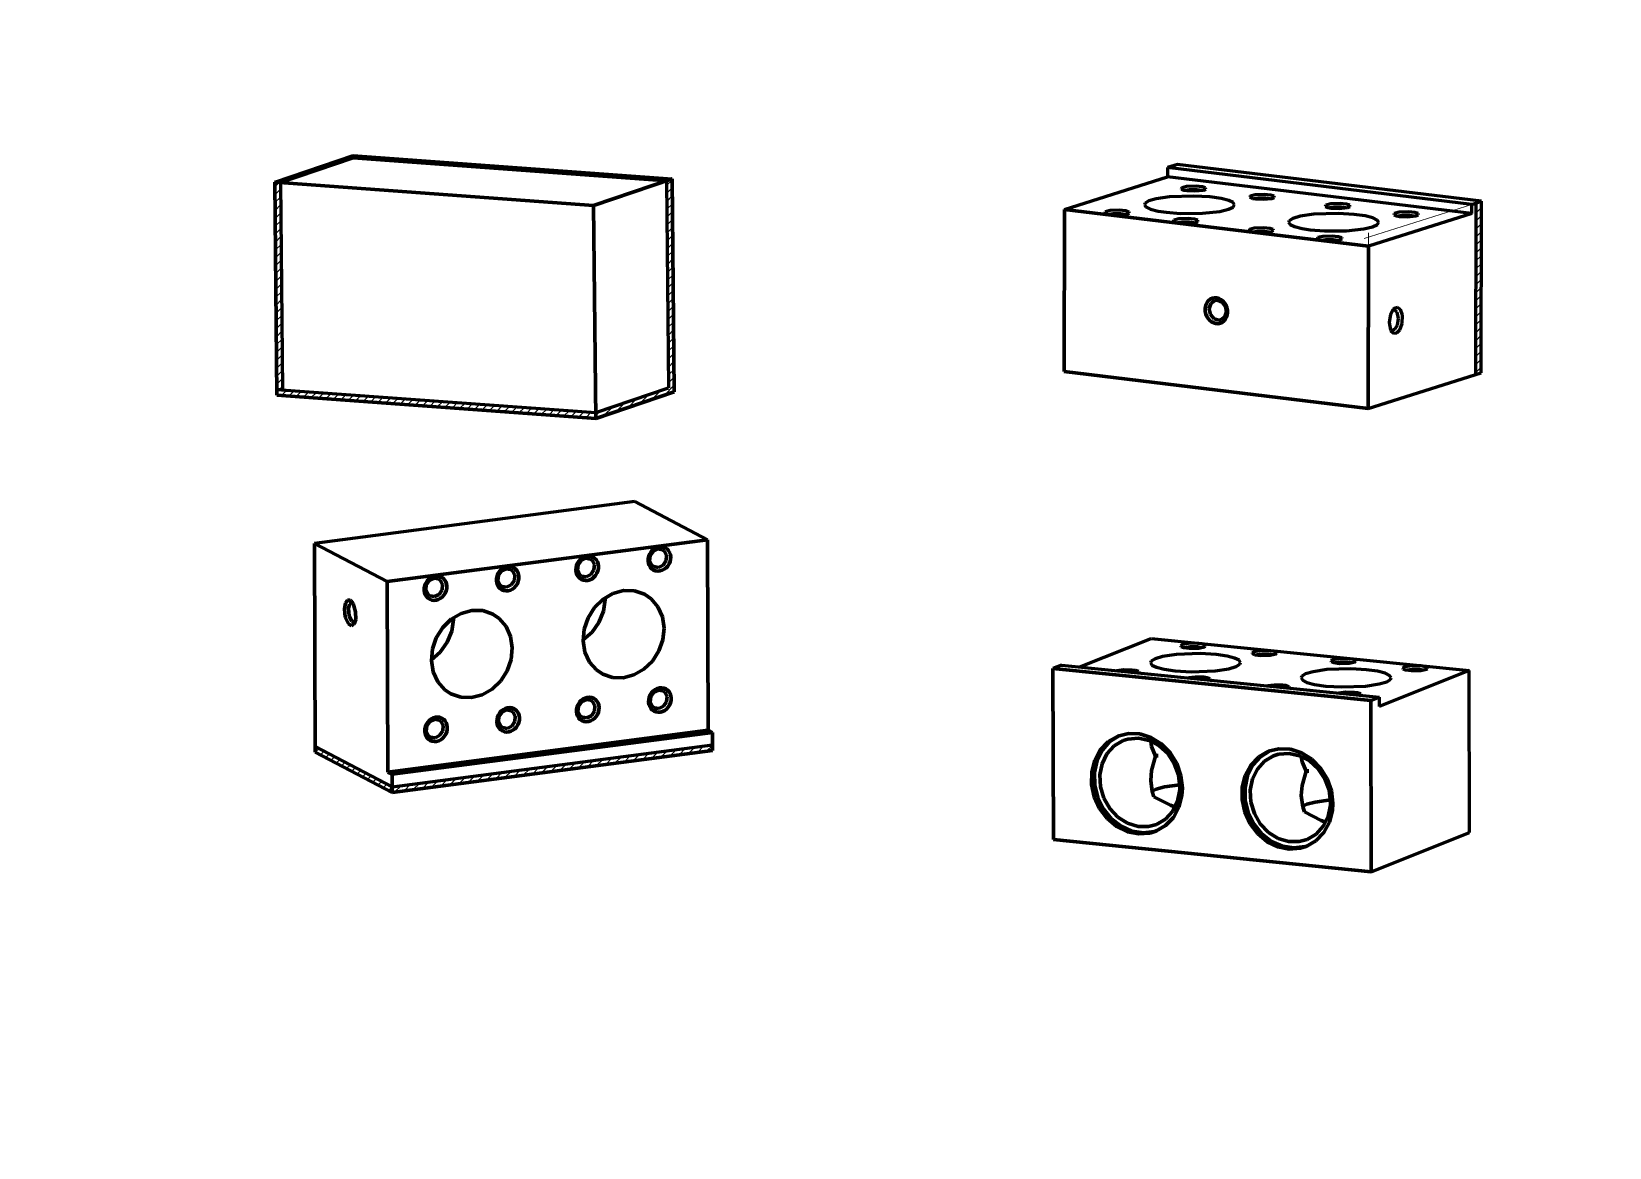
# Model space of a CAD drawing. Header units: millimetres. Extents: x 0 to 420, y 0 to 297.
import ezdxf

# ---------------------------------------------------------------- set-up
doc = ezdxf.new("R2010")
doc.units = ezdxf.units.MM
for name, pattern in [('K5LT_BASIC', [0]), ('K5LT_REINFORCED', [0]), ('K5LT_THIN', [0])]:
    doc.linetypes.add(name, pattern=pattern)
doc.layers.add('Системный слой (1)', color=7, linetype='Continuous', true_color=0x909090)
pattern_1 = [(45, (0, 0), (-1.06066, 1.06066), [])]

# ---------------------------------------------------------------- blocks, each defined once
blk = doc.blocks.new('U0')
at = {"layer": 'Системный слой (1)', "color": 134, "linetype": 'K5LT_REINFORCED', "lineweight": 100, "true_color": 0x009696}
for p, q in [((111.84, 137.41), (112.31, 140.52)), ((112.31, 140.52), (112.31, 141.06)), ((108.79, 131.86), (110.64, 134.46)), ((110.64, 134.46), (111.84, 137.41)), ((106.43, 129.81), (108.79, 131.86))]:
    blk.add_line(p, q, dxfattribs=at)
blk = doc.blocks.new('U1')
at = {"layer": 'Системный слой (1)', "color": 134, "linetype": 'K5LT_REINFORCED', "lineweight": 100, "true_color": 0x009696}
for p, q in [((117.15, 142.93), (114.31, 142.15)), ((117.29, 142.95), (117.15, 142.93)), ((120.13, 142.87), (117.29, 142.95)), ((122.76, 141.97), (120.13, 142.87)), ((111.67, 140.6), (109.43, 138.39)), ((114.31, 142.15), (111.67, 140.6)), ((124.5, 140.79), (122.76, 141.97)), ((126.33, 138.64), (124.5, 140.79)), ((127.51, 135.97), (126.33, 138.64)), ((107.73, 135.68), (106.71, 132.67)), ((109.43, 138.39), (107.73, 135.68)), ((127.96, 132.98), (127.51, 135.97)), ((106.71, 132.67), (106.43, 129.56)), ((127.65, 129.87), (127.96, 132.98)), ((106.43, 129.56), (106.92, 126.57)), ((106.92, 126.57), (108.13, 123.93)), ((124.87, 124.17), (126.59, 126.86)), ((126.59, 126.86), (127.65, 129.87)), ((108.13, 123.93), (109.99, 121.81)), ((109.99, 121.81), (111.63, 120.71)), ((119.95, 120.48), (122.6, 121.99)), ((122.6, 121.99), (124.87, 124.17)), ((111.63, 120.71), (114.27, 119.81)), ((114.27, 119.81), (117.11, 119.73)), ((117.11, 119.73), (119.95, 120.48))]:
    blk.add_line(p, q, dxfattribs=at)
blk = doc.blocks.new('U2')
at = {"layer": 'Системный слой (1)', "color": 134, "linetype": 'K5LT_REINFORCED', "lineweight": 100, "true_color": 0x009696}
for p, q in [((154.7, 147.42), (152.06, 145.87)), ((157.54, 148.21), (154.7, 147.42)), ((157.68, 148.22), (157.54, 148.21)), ((160.52, 148.14), (157.68, 148.22)), ((163.15, 147.25), (160.52, 148.14)), ((164.89, 146.06), (163.15, 147.25)), ((149.82, 143.67), (148.12, 140.96)), ((152.06, 145.87), (149.82, 143.67)), ((166.72, 143.91), (164.89, 146.06)), ((167.9, 141.25), (166.72, 143.91)), ((148.12, 140.96), (147.1, 137.94)), ((168.35, 138.25), (167.9, 141.25)), ((147.1, 137.94), (146.82, 134.83)), ((146.82, 134.83), (147.31, 131.85)), ((166.98, 132.14), (168.04, 135.14)), ((168.04, 135.14), (168.35, 138.25)), ((147.31, 131.85), (148.52, 129.2)), ((165.26, 129.45), (166.98, 132.14)), ((148.52, 129.2), (150.38, 127.08)), ((150.38, 127.08), (152.02, 125.98)), ((160.34, 125.75), (162.99, 127.27)), ((162.99, 127.27), (165.26, 129.45)), ((152.02, 125.98), (154.66, 125.09)), ((154.66, 125.09), (157.5, 125.01)), ((157.5, 125.01), (160.34, 125.75))]:
    blk.add_line(p, q, dxfattribs=at)
blk = doc.blocks.new('U3')
at = {"layer": 'Системный слой (1)', "color": 134, "linetype": 'K5LT_REINFORCED', "lineweight": 100, "true_color": 0x009696}
for p, q in [((152.23, 142.69), (152.7, 145.8)), ((152.7, 145.8), (152.7, 146.34)), ((149.18, 137.14), (151.03, 139.73)), ((151.03, 139.73), (152.23, 142.69)), ((146.82, 135.08), (149.18, 137.14))]:
    blk.add_line(p, q, dxfattribs=at)
blk = doc.blocks.new('U4')
at = {"layer": 'Системный слой (1)', "color": 134, "linetype": 'K5LT_REINFORCED', "lineweight": 100, "true_color": 0x009696}
for p, q in [((107.3, 113.95), (106.05, 113.38)), ((108.49, 113.74), (107.3, 113.95)), ((108.93, 113.43), (108.49, 113.74)), ((109.55, 112.27), (108.93, 113.43)), ((105.21, 112.19), (105.06, 110.77)), ((105.06, 110.77), (105.64, 109.59)), ((106.05, 113.38), (105.21, 112.19)), ((105.64, 109.59), (106.13, 109.22)), ((106.13, 109.22), (107.4, 109.03)), ((107.4, 109.03), (108.63, 109.64)), ((108.63, 109.64), (109.44, 110.85)), ((109.44, 110.85), (109.55, 112.27))]:
    blk.add_line(p, q, dxfattribs=at)
blk = doc.blocks.new('U5')
at = {"layer": 'Системный слой (1)', "color": 134, "linetype": 'K5LT_REINFORCED', "lineweight": 100, "true_color": 0x009696}
for p, q in [((146.44, 118.65), (145.6, 117.47)), ((147.69, 119.22), (146.44, 118.65)), ((148.88, 119.02), (147.69, 119.22)), ((149.32, 118.7), (148.88, 119.02)), ((149.94, 117.54), (149.32, 118.7)), ((145.6, 117.47), (145.45, 116.05)), ((145.45, 116.05), (146.03, 114.86)), ((146.03, 114.86), (146.52, 114.5)), ((146.52, 114.5), (147.79, 114.31)), ((147.79, 114.31), (149.02, 114.91)), ((149.02, 114.91), (149.83, 116.12)), ((149.83, 116.12), (149.94, 117.54))]:
    blk.add_line(p, q, dxfattribs=at)
blk = doc.blocks.new('U6')
at = {"layer": 'Системный слой (1)', "color": 134, "linetype": 'K5LT_REINFORCED', "lineweight": 100, "true_color": 0x009696}
for p, q in [((124.42, 114.7), (124.26, 113.28)), ((125.26, 115.89), (124.42, 114.7)), ((126.51, 116.45), (125.26, 115.89)), ((127.7, 116.25), (126.51, 116.45)), ((128.14, 115.94), (127.7, 116.25)), ((128.76, 114.78), (128.14, 115.94)), ((128.65, 113.36), (128.76, 114.78)), ((124.26, 113.28), (124.85, 112.1)), ((124.85, 112.1), (125.34, 111.73)), ((125.34, 111.73), (126.6, 111.54)), ((126.6, 111.54), (127.84, 112.15)), ((127.84, 112.15), (128.65, 113.36))]:
    blk.add_line(p, q, dxfattribs=at)
blk = doc.blocks.new('U7')
at = {"layer": 'Системный слой (1)', "color": 134, "linetype": 'K5LT_REINFORCED', "lineweight": 100, "true_color": 0x009696}
for p, q in [((124.28, 152.28), (124.12, 150.86)), ((125.12, 153.46), (124.28, 152.28)), ((126.37, 154.03), (125.12, 153.46)), ((127.56, 153.83), (126.37, 154.03)), ((128, 153.51), (127.56, 153.83)), ((128.62, 152.35), (128, 153.51)), ((128.51, 150.93), (128.62, 152.35)), ((124.12, 150.86), (124.7, 149.67)), ((124.7, 149.67), (125.19, 149.31)), ((125.19, 149.31), (126.46, 149.11)), ((126.46, 149.11), (127.7, 149.72)), ((127.7, 149.72), (128.51, 150.93))]:
    blk.add_line(p, q, dxfattribs=at)
blk = doc.blocks.new('U8')
at = {"layer": 'Системный слой (1)', "color": 134, "linetype": 'K5LT_REINFORCED', "lineweight": 100, "true_color": 0x009696}
for p, q in [((107.16, 151.52), (105.91, 150.95)), ((108.35, 151.32), (107.16, 151.52)), ((108.79, 151), (108.35, 151.32)), ((105.07, 149.77), (104.91, 148.35)), ((104.91, 148.35), (105.5, 147.16)), ((105.91, 150.95), (105.07, 149.77)), ((105.5, 147.16), (105.99, 146.8)), ((107.25, 146.61), (108.49, 147.21)), ((108.49, 147.21), (109.3, 148.42)), ((109.41, 149.84), (108.79, 151)), ((109.3, 148.42), (109.41, 149.84)), ((105.99, 146.8), (107.25, 146.61))]:
    blk.add_line(p, q, dxfattribs=at)
blk = doc.blocks.new('U9')
at = {"layer": 'Системный слой (1)', "color": 134, "linetype": 'K5LT_REINFORCED', "lineweight": 100, "true_color": 0x009696}
for p, q in [((146.3, 156.23), (145.46, 155.04)), ((147.55, 156.8), (146.3, 156.23)), ((148.74, 156.59), (147.55, 156.8)), ((149.18, 156.28), (148.74, 156.59)), ((149.8, 155.12), (149.18, 156.28)), ((145.46, 155.04), (145.3, 153.63)), ((145.3, 153.63), (145.89, 152.44)), ((145.89, 152.44), (146.38, 152.07)), ((146.38, 152.07), (147.64, 151.88)), ((147.64, 151.88), (148.88, 152.49)), ((148.88, 152.49), (149.69, 153.7)), ((149.69, 153.7), (149.8, 155.12))]:
    blk.add_line(p, q, dxfattribs=at)
blk = doc.blocks.new('U10')
at = {"layer": 'Системный слой (1)', "color": 134, "linetype": 'K5LT_REINFORCED', "lineweight": 100, "true_color": 0x009696}
for p, q in [((164.81, 119.98), (164.65, 118.56)), ((164.65, 118.56), (165.24, 117.37)), ((165.65, 121.16), (164.81, 119.98)), ((166.9, 121.73), (165.65, 121.16)), ((168.09, 121.53), (166.9, 121.73)), ((168.53, 121.21), (168.09, 121.53)), ((168.23, 117.42), (169.04, 118.63)), ((169.15, 120.05), (168.53, 121.21)), ((169.04, 118.63), (169.15, 120.05)), ((165.24, 117.37), (165.73, 117.01)), ((165.73, 117.01), (166.99, 116.81)), ((166.99, 116.81), (168.23, 117.42))]:
    blk.add_line(p, q, dxfattribs=at)
blk = doc.blocks.new('U11')
at = {"layer": 'Системный слой (1)', "color": 134, "linetype": 'K5LT_REINFORCED', "lineweight": 100, "true_color": 0x009696}
for p, q in [((164.67, 157.55), (164.51, 156.13)), ((164.51, 156.13), (165.09, 154.95)), ((165.51, 158.74), (164.67, 157.55)), ((166.76, 159.3), (165.51, 158.74)), ((167.95, 159.1), (166.76, 159.3)), ((168.39, 158.79), (167.95, 159.1)), ((168.09, 155), (168.9, 156.21)), ((169.01, 157.63), (168.39, 158.79)), ((168.9, 156.21), (169.01, 157.63)), ((165.09, 154.95), (165.58, 154.58)), ((165.58, 154.58), (166.85, 154.39)), ((166.85, 154.39), (168.09, 155))]:
    blk.add_line(p, q, dxfattribs=at)
blk = doc.blocks.new('U12')
at = {"layer": 'Системный слой (1)', "color": 134, "linetype": 'K5LT_REINFORCED', "lineweight": 100, "true_color": 0x009696}
for p, q in [((83.53, 144.87), (83.27, 143.35)), ((83.27, 143.35), (83.52, 141.12)), ((84.07, 145.66), (83.53, 144.87)), ((84.79, 145.67), (84.07, 145.66)), ((85.1, 145.45), (84.79, 145.67)), ((85.58, 144.79), (85.1, 145.45)), ((86.27, 142.53), (85.58, 144.79)), ((83.52, 141.12), (84.34, 139.33)), ((84.34, 139.33), (85.13, 138.82)), ((85.13, 138.82), (85.79, 139.16)), ((85.79, 139.16), (85.9, 139.32)), ((85.9, 139.32), (86.29, 140.55)), ((86.29, 140.55), (86.27, 142.53))]:
    blk.add_line(p, q, dxfattribs=at)
blk = doc.blocks.new('U13')
at = {"layer": 'Системный слой (1)', "color": 134, "linetype": 'K5LT_REINFORCED', "lineweight": 100, "true_color": 0x009696}
for p, q in [((84.63, 144.6), (84.35, 143.41)), ((84.35, 143.41), (84.52, 141.53)), ((85.17, 145.06), (84.63, 144.6)), ((85.44, 145.03), (85.17, 145.06)), ((84.52, 141.53), (85.26, 139.99)), ((85.26, 139.99), (85.87, 139.71)), ((85.87, 139.71), (86.12, 139.81))]:
    blk.add_line(p, q, dxfattribs=at)
blk = doc.blocks.new('U20')
at = {"layer": 'Системный слой (1)', "color": 5, "linetype": 'K5LT_BASIC', "lineweight": 60, "true_color": 0x0000ff}
for p, q in [((337.72, 247.84), (335.74, 247.26)), ((341.29, 248.36), (337.72, 247.84)), ((347.76, 248.58), (341.29, 248.36)), ((352.01, 248.33), (347.76, 248.58)), ((354.99, 247.91), (352.01, 248.33)), ((357.01, 247.4), (354.99, 247.91)), ((334.77, 246.66), (334.6, 246.27)), ((334.6, 246.27), (334.99, 245.67)), ((335.74, 247.26), (334.77, 246.66)), ((334.99, 245.67), (336.18, 245.1)), ((336.18, 245.1), (338.21, 244.59)), ((338.21, 244.59), (340.32, 244.27)), ((340.32, 244.27), (344.19, 243.96)), ((344.19, 243.96), (350.02, 244)), ((350.02, 244), (354.61, 244.5)), ((354.61, 244.5), (356.97, 245.06)), ((356.97, 245.06), (358.22, 245.65)), ((358.2, 246.83), (357.01, 247.4)), ((358.6, 246.23), (358.2, 246.83)), ((358.22, 245.65), (358.6, 246.23))]:
    blk.add_line(p, q, dxfattribs=at)
blk = doc.blocks.new('U21')
at = {"layer": 'Системный слой (1)', "color": 5, "linetype": 'K5LT_BASIC', "lineweight": 60, "true_color": 0x0000ff}
for p, q in [((299.37, 252.49), (297.39, 251.91)), ((302.94, 253), (299.37, 252.49)), ((309.41, 253.22), (302.94, 253)), ((313.66, 252.98), (309.41, 253.22)), ((316.63, 252.56), (313.66, 252.98)), ((318.66, 252.04), (316.63, 252.56)), ((319.85, 251.48), (318.66, 252.04)), ((296.42, 251.31), (296.24, 250.92)), ((296.24, 250.92), (296.64, 250.32)), ((297.39, 251.91), (296.42, 251.31)), ((296.64, 250.32), (297.83, 249.75)), ((297.83, 249.75), (299.85, 249.24)), ((299.85, 249.24), (301.97, 248.91)), ((301.97, 248.91), (305.84, 248.61)), ((305.84, 248.61), (311.66, 248.65)), ((311.66, 248.65), (316.26, 249.14)), ((316.26, 249.14), (318.61, 249.7)), ((318.61, 249.7), (319.87, 250.3)), ((320.24, 250.88), (319.85, 251.48)), ((319.87, 250.3), (320.24, 250.88))]:
    blk.add_line(p, q, dxfattribs=at)
blk = doc.blocks.new('U22')
at = {"layer": 'Системный слой (1)', "color": 5, "linetype": 'K5LT_BASIC', "lineweight": 60, "true_color": 0x0000ff}
for p, q in [((364.85, 248.03), (363.78, 247.86)), ((366.8, 248.04), (364.85, 248.03)), ((368, 247.85), (366.8, 248.04))]:
    blk.add_line(p, q, dxfattribs=at)
blk = doc.blocks.new('U23')
at = {"layer": 'Системный слой (1)', "color": 5, "linetype": 'K5LT_BASIC', "lineweight": 60, "true_color": 0x0000ff}
for p, q in [((362.73, 248.58), (362.58, 248.26)), ((362.58, 248.26), (362.61, 248.24)), ((362.61, 248.24), (363.31, 247.95)), ((364.04, 248.91), (362.73, 248.58)), ((363.31, 247.95), (364.14, 247.81)), ((366.56, 249), (364.04, 248.91)), ((364.14, 247.81), (366.26, 247.71)), ((366.26, 247.71), (368.5, 247.95)), ((368.24, 248.82), (366.56, 249)), ((369.1, 248.54), (368.24, 248.82)), ((368.5, 247.95), (369.17, 248.22)), ((369.17, 248.22), (369.1, 248.54))]:
    blk.add_line(p, q, dxfattribs=at)
blk = doc.blocks.new('U24')
at = {"layer": 'Системный слой (1)', "color": 5, "linetype": 'K5LT_BASIC', "lineweight": 60, "true_color": 0x0000ff}
for p, q in [((326.49, 252.68), (325.42, 252.5)), ((328.45, 252.68), (326.49, 252.68)), ((329.65, 252.5), (328.45, 252.68))]:
    blk.add_line(p, q, dxfattribs=at)
blk = doc.blocks.new('U25')
at = {"layer": 'Системный слой (1)', "color": 5, "linetype": 'K5LT_BASIC', "lineweight": 60, "true_color": 0x0000ff}
for p, q in [((324.38, 253.23), (324.23, 252.91)), ((324.23, 252.91), (324.25, 252.88)), ((324.25, 252.88), (324.96, 252.59)), ((325.69, 253.55), (324.38, 253.23)), ((324.96, 252.59), (325.79, 252.45)), ((328.21, 253.65), (325.69, 253.55)), ((325.79, 252.45), (327.9, 252.36)), ((327.9, 252.36), (330.15, 252.59)), ((329.89, 253.47), (328.21, 253.65)), ((330.74, 253.19), (329.89, 253.47)), ((330.15, 252.59), (330.82, 252.87)), ((330.82, 252.87), (330.74, 253.19))]:
    blk.add_line(p, q, dxfattribs=at)
blk = doc.blocks.new('U26')
at = {"layer": 'Системный слой (1)', "color": 5, "linetype": 'K5LT_BASIC', "lineweight": 60, "true_color": 0x0000ff}
for p, q in [((324.15, 244.36), (324, 244.04)), ((324, 244.04), (324.02, 244.02)), ((324.02, 244.02), (324.73, 243.73)), ((325.46, 244.69), (324.15, 244.36)), ((324.73, 243.73), (325.55, 243.59)), ((327.97, 244.78), (325.46, 244.69)), ((327.67, 243.49), (329.92, 243.73)), ((329.66, 244.6), (327.97, 244.78)), ((330.51, 244.32), (329.66, 244.6)), ((329.92, 243.73), (330.59, 244.01)), ((330.59, 244.01), (330.51, 244.32)), ((325.55, 243.59), (327.67, 243.49))]:
    blk.add_line(p, q, dxfattribs=at)
blk = doc.blocks.new('U27')
at = {"layer": 'Системный слой (1)', "color": 5, "linetype": 'K5LT_BASIC', "lineweight": 60, "true_color": 0x0000ff}
for p, q in [((344.5, 250.79), (344.34, 250.47)), ((344.34, 250.47), (344.37, 250.45)), ((344.37, 250.45), (345.07, 250.16)), ((345.8, 251.12), (344.5, 250.79)), ((345.07, 250.16), (345.9, 250.02)), ((348.32, 251.21), (345.8, 251.12)), ((345.9, 250.02), (348.02, 249.92)), ((348.02, 249.92), (350.26, 250.16)), ((350, 251.03), (348.32, 251.21)), ((350.86, 250.75), (350, 251.03)), ((350.26, 250.16), (350.93, 250.43)), ((350.93, 250.43), (350.86, 250.75))]:
    blk.add_line(p, q, dxfattribs=at)
blk = doc.blocks.new('U28')
at = {"layer": 'Системный слой (1)', "color": 5, "linetype": 'K5LT_BASIC', "lineweight": 60, "true_color": 0x0000ff}
for p, q in [((346.61, 250.24), (345.54, 250.07)), ((348.56, 250.25), (346.61, 250.24)), ((349.76, 250.06), (348.56, 250.25))]:
    blk.add_line(p, q, dxfattribs=at)
blk = doc.blocks.new('U29')
at = {"layer": 'Системный слой (1)', "color": 5, "linetype": 'K5LT_BASIC', "lineweight": 60, "true_color": 0x0000ff}
for p, q in [((342.39, 242.15), (342.24, 241.83)), ((342.24, 241.83), (342.26, 241.81)), ((342.26, 241.81), (342.97, 241.52)), ((343.69, 242.48), (342.39, 242.15)), ((342.97, 241.52), (343.79, 241.38)), ((346.21, 242.57), (343.69, 242.48)), ((343.79, 241.38), (345.91, 241.28)), ((345.91, 241.28), (348.16, 241.52)), ((347.89, 242.39), (346.21, 242.57)), ((348.75, 242.11), (347.89, 242.39)), ((348.16, 241.52), (348.83, 241.8)), ((348.83, 241.8), (348.75, 242.11))]:
    blk.add_line(p, q, dxfattribs=at)
blk = doc.blocks.new('U30')
at = {"layer": 'Системный слой (1)', "color": 5, "linetype": 'K5LT_BASIC', "lineweight": 60, "true_color": 0x0000ff}
for p, q in [((326.26, 243.81), (325.19, 243.64)), ((328.21, 243.82), (326.26, 243.81)), ((329.42, 243.63), (328.21, 243.82))]:
    blk.add_line(p, q, dxfattribs=at)
blk = doc.blocks.new('U31')
at = {"layer": 'Системный слой (1)', "color": 5, "linetype": 'K5LT_BASIC', "lineweight": 60, "true_color": 0x0000ff}
for p, q in [((344.5, 241.6), (343.43, 241.43)), ((346.45, 241.61), (344.5, 241.6)), ((347.65, 241.42), (346.45, 241.61))]:
    blk.add_line(p, q, dxfattribs=at)
blk = doc.blocks.new('U32')
at = {"layer": 'Системный слой (1)', "color": 5, "linetype": 'K5LT_BASIC', "lineweight": 60, "true_color": 0x0000ff}
for p, q in [((306.15, 246.25), (305.08, 246.07)), ((308.1, 246.26), (306.15, 246.25)), ((309.3, 246.07), (308.1, 246.26))]:
    blk.add_line(p, q, dxfattribs=at)
blk = doc.blocks.new('U33')
at = {"layer": 'Системный слой (1)', "color": 5, "linetype": 'K5LT_BASIC', "lineweight": 60, "true_color": 0x0000ff}
for p, q in [((285.79, 249.01), (285.64, 248.69)), ((285.64, 248.69), (285.67, 248.66)), ((285.67, 248.66), (286.37, 248.37)), ((287.1, 249.33), (285.79, 249.01)), ((286.37, 248.37), (287.2, 248.23)), ((289.62, 249.43), (287.1, 249.33)), ((287.2, 248.23), (289.32, 248.14)), ((289.32, 248.14), (291.56, 248.37)), ((291.3, 249.25), (289.62, 249.43)), ((292.16, 248.97), (291.3, 249.25)), ((291.56, 248.37), (292.23, 248.65)), ((292.23, 248.65), (292.16, 248.97))]:
    blk.add_line(p, q, dxfattribs=at)
blk = doc.blocks.new('U34')
at = {"layer": 'Системный слой (1)', "color": 5, "linetype": 'K5LT_BASIC', "lineweight": 60, "true_color": 0x0000ff}
for p, q in [((306.14, 255.44), (305.99, 255.12)), ((305.99, 255.12), (306.02, 255.09)), ((306.02, 255.09), (306.72, 254.8)), ((307.45, 255.76), (306.14, 255.44)), ((306.72, 254.8), (307.55, 254.66)), ((309.97, 255.86), (307.45, 255.76)), ((307.55, 254.66), (309.66, 254.57)), ((309.66, 254.57), (311.91, 254.8)), ((311.65, 255.68), (309.97, 255.86)), ((312.51, 255.4), (311.65, 255.68)), ((311.91, 254.8), (312.58, 255.08)), ((312.58, 255.08), (312.51, 255.4))]:
    blk.add_line(p, q, dxfattribs=at)
blk = doc.blocks.new('U35')
at = {"layer": 'Системный слой (1)', "color": 5, "linetype": 'K5LT_BASIC', "lineweight": 60, "true_color": 0x0000ff}
for p, q in [((304.03, 246.8), (303.88, 246.48)), ((303.88, 246.48), (303.91, 246.45)), ((303.91, 246.45), (304.61, 246.16)), ((305.34, 247.12), (304.03, 246.8)), ((304.61, 246.16), (305.44, 246.02)), ((307.86, 247.22), (305.34, 247.12)), ((305.44, 246.02), (307.56, 245.93)), ((307.56, 245.93), (309.8, 246.16)), ((309.54, 247.04), (307.86, 247.22)), ((310.4, 246.76), (309.54, 247.04)), ((309.8, 246.16), (310.47, 246.44)), ((310.47, 246.44), (310.4, 246.76))]:
    blk.add_line(p, q, dxfattribs=at)
blk = doc.blocks.new('U36')
at = {"layer": 'Системный слой (1)', "color": 5, "linetype": 'K5LT_BASIC', "lineweight": 60, "true_color": 0x0000ff}
for p, q in [((308.26, 254.89), (307.18, 254.71)), ((310.21, 254.89), (308.26, 254.89)), ((311.41, 254.71), (310.21, 254.89))]:
    blk.add_line(p, q, dxfattribs=at)
blk = doc.blocks.new('U37')
at = {"layer": 'Системный слой (1)', "color": 5, "linetype": 'K5LT_BASIC', "lineweight": 60, "true_color": 0x0000ff}
for p, q in [((287.91, 248.46), (286.84, 248.28)), ((289.86, 248.47), (287.91, 248.46)), ((291.06, 248.28), (289.86, 248.47))]:
    blk.add_line(p, q, dxfattribs=at)
blk = doc.blocks.new('U38')
at = {"layer": 'Системный слой (1)', "color": 134, "linetype": 'K5LT_REINFORCED', "lineweight": 100, "true_color": 0x009696}
for p, q in [((313.48, 223.3), (313.47, 223.11)), ((313.47, 223.11), (313.83, 221.65)), ((313.93, 224.64), (313.48, 223.3)), ((314.96, 225.41), (313.93, 224.64)), ((315.63, 225.5), (314.96, 225.41)), ((316.89, 225.02), (315.63, 225.5)), ((317.8, 223.85), (316.89, 225.02)), ((318.07, 222.37), (317.8, 223.85)), ((313.83, 221.65), (314.8, 220.55)), ((314.8, 220.55), (316.07, 220.17)), ((316.07, 220.17), (316.59, 220.26)), ((316.59, 220.26), (317.62, 221.03)), ((317.62, 221.03), (318.07, 222.37))]:
    blk.add_line(p, q, dxfattribs=at)
blk = doc.blocks.new('U39')
at = {"layer": 'Системный слой (1)', "color": 5, "linetype": 'K5LT_BASIC', "lineweight": 60, "true_color": 0x0000ff}
for p, q in [((362.43, 223.03), (361.7, 221.71)), ((362.72, 223.3), (362.43, 223.03)), ((363.58, 223.59), (362.72, 223.3)), ((364.39, 223.05), (363.58, 223.59)), ((364.94, 221.5), (364.39, 223.05)), ((361.7, 221.71), (361.33, 219.66)), ((361.33, 219.66), (361.33, 219.53)), ((361.33, 219.53), (361.69, 217.59)), ((364.21, 217.64), (364.84, 219.28)), ((364.84, 219.28), (364.94, 221.5)), ((361.69, 217.59), (361.76, 217.45)), ((361.76, 217.45), (362.52, 216.69)), ((362.52, 216.69), (363.39, 216.78)), ((363.39, 216.78), (364.21, 217.64))]:
    blk.add_line(p, q, dxfattribs=at)
blk = doc.blocks.new('U40')
at = {"layer": 'Системный слой (1)', "color": 5, "linetype": 'K5LT_BASIC', "lineweight": 60, "true_color": 0x0000ff}
for p, q in [((362.8, 222.88), (362.17, 222.68)), ((362.83, 222.87), (362.8, 222.88)), ((363.53, 222.31), (362.83, 222.87)), ((362.91, 217.82), (363.57, 218.88)), ((363.89, 220.65), (363.53, 222.31)), ((363.57, 218.88), (363.89, 220.65)), ((361.58, 217.86), (362.15, 217.51)), ((362.15, 217.51), (362.91, 217.82))]:
    blk.add_line(p, q, dxfattribs=at)
blk = doc.blocks.new('U41')
at = {"layer": 'Системный слой (1)', "color": 134, "linetype": 'K5LT_REINFORCED', "lineweight": 100, "true_color": 0x009696}
for p, q in [((299.36, 95.39), (298.26, 94.81)), ((301.57, 95.99), (299.36, 95.39)), ((305.67, 96.52), (301.57, 95.99))]:
    blk.add_line(p, q, dxfattribs=at)
blk = doc.blocks.new('U42')
at = {"layer": 'Системный слой (1)', "color": 5, "linetype": 'K5LT_BASIC', "lineweight": 60, "true_color": 0x0000ff}
for p, q in [((301.07, 130.67), (299.04, 130.07)), ((304.73, 131.22), (301.07, 130.67)), ((311.07, 131.45), (304.73, 131.22)), ((315.29, 131.2), (311.07, 131.45)), ((318.21, 130.79), (315.29, 131.2)), ((320.24, 130.26), (318.21, 130.79)), ((321.43, 129.68), (320.24, 130.26)), ((298.03, 129.44), (297.83, 129)), ((297.83, 129), (298.23, 128.38)), ((299.04, 130.07), (298.03, 129.44)), ((298.23, 128.38), (299.42, 127.8)), ((299.42, 127.8), (301.45, 127.27)), ((301.45, 127.27), (304.42, 126.85)), ((304.42, 126.85), (308.66, 126.61)), ((308.66, 126.61), (315.03, 126.85)), ((315.03, 126.85), (318.65, 127.4)), ((318.65, 127.4), (320.65, 128.01)), ((320.65, 128.01), (321.65, 128.63)), ((321.83, 129.06), (321.43, 129.68)), ((321.65, 128.63), (321.83, 129.06))]:
    blk.add_line(p, q, dxfattribs=at)
blk = doc.blocks.new('U43')
at = {"layer": 'Системный слой (1)', "color": 5, "linetype": 'K5LT_BASIC', "lineweight": 60, "true_color": 0x0000ff}
for p, q in [((339.11, 126.02), (338.1, 125.39)), ((341.14, 126.62), (339.11, 126.02)), ((344.8, 127.17), (341.14, 126.62)), ((351.14, 127.4), (344.8, 127.17)), ((355.36, 127.16), (351.14, 127.4)), ((358.28, 126.74), (355.36, 127.16)), ((360.31, 126.22), (358.28, 126.74)), ((361.5, 125.63), (360.31, 126.22)), ((338.1, 125.39), (337.9, 124.95)), ((337.9, 124.95), (338.3, 124.33)), ((338.3, 124.33), (339.49, 123.75)), ((339.49, 123.75), (341.52, 123.23)), ((341.52, 123.23), (344.49, 122.8)), ((344.49, 122.8), (348.73, 122.56)), ((348.73, 122.56), (355.1, 122.81)), ((355.1, 122.81), (358.72, 123.36)), ((358.72, 123.36), (360.72, 123.96)), ((360.72, 123.96), (361.72, 124.59)), ((361.9, 125.01), (361.5, 125.63)), ((361.72, 124.59), (361.9, 125.01))]:
    blk.add_line(p, q, dxfattribs=at)
blk = doc.blocks.new('U44')
at = {"layer": 'Системный слой (1)', "color": 134, "linetype": 'K5LT_REINFORCED', "lineweight": 100, "true_color": 0x009696}
for p, q in [((345.74, 92.48), (341.64, 91.94)), ((339.43, 91.35), (338.33, 90.76)), ((341.64, 91.94), (339.43, 91.35))]:
    blk.add_line(p, q, dxfattribs=at)
blk = doc.blocks.new('U45')
at = {"layer": 'Системный слой (1)', "color": 134, "linetype": 'K5LT_REINFORCED', "lineweight": 100, "true_color": 0x009696}
for p, q in [((290.7, 127.13), (288.87, 126.89)), ((292.98, 127.07), (290.7, 127.13)), ((293.82, 126.95), (292.98, 127.07)), ((294.67, 126.67), (293.82, 126.95)), ((294.73, 126.33), (294.67, 126.67)), ((294.69, 126.3), (294.73, 126.33))]:
    blk.add_line(p, q, dxfattribs=at)
blk = doc.blocks.new('U46')
at = {"layer": 'Системный слой (1)', "color": 5, "linetype": 'K5LT_BASIC', "lineweight": 60, "true_color": 0x0000ff}
for p, q in [((330.77, 123.08), (328.94, 122.85)), ((333.05, 123.03), (330.77, 123.08)), ((333.89, 122.91), (333.05, 123.03)), ((334.74, 122.62), (333.89, 122.91)), ((334.8, 122.29), (334.74, 122.62)), ((334.76, 122.26), (334.8, 122.29))]:
    blk.add_line(p, q, dxfattribs=at)
blk = doc.blocks.new('U47')
at = {"layer": 'Системный слой (1)', "color": 5, "linetype": 'K5LT_BASIC', "lineweight": 60, "true_color": 0x0000ff}
for p, q in [((325.37, 131.95), (324.86, 131.61)), ((324.86, 131.61), (324.93, 131.45)), ((324.93, 131.45), (325.65, 131.15)), ((327.46, 132.25), (325.37, 131.95)), ((325.65, 131.15), (327.18, 130.95)), ((327.18, 130.95), (329.73, 130.99)), ((329.73, 132.2), (327.46, 132.25)), ((330.58, 132.08), (329.73, 132.2)), ((329.73, 130.99), (331.3, 131.34)), ((331.42, 131.79), (330.58, 132.08)), ((331.3, 131.34), (331.49, 131.46)), ((331.49, 131.46), (331.42, 131.79))]:
    blk.add_line(p, q, dxfattribs=at)
blk = doc.blocks.new('U48')
at = {"layer": 'Системный слой (1)', "color": 5, "linetype": 'K5LT_BASIC', "lineweight": 60, "true_color": 0x0000ff}
for p, q in [((309.76, 125.2), (307.92, 124.97)), ((312.03, 125.15), (309.76, 125.2)), ((312.88, 125.03), (312.03, 125.15)), ((313.72, 124.74), (312.88, 125.03)), ((313.79, 124.41), (313.72, 124.74)), ((313.75, 124.38), (313.79, 124.41))]:
    blk.add_line(p, q, dxfattribs=at)
blk = doc.blocks.new('U49')
at = {"layer": 'Системный слой (1)', "color": 5, "linetype": 'K5LT_BASIC', "lineweight": 60, "true_color": 0x0000ff}
for p, q in [((306.32, 133.87), (305.81, 133.53)), ((305.81, 133.53), (305.88, 133.37)), ((305.88, 133.37), (306.6, 133.07)), ((308.4, 134.18), (306.32, 133.87)), ((306.6, 133.07), (308.12, 132.87)), ((308.12, 132.87), (310.68, 132.92)), ((310.68, 134.12), (308.4, 134.18)), ((311.52, 134), (310.68, 134.12)), ((310.68, 132.92), (312.24, 133.26)), ((312.37, 133.72), (311.52, 134)), ((312.24, 133.26), (312.43, 133.39)), ((312.43, 133.39), (312.37, 133.72))]:
    blk.add_line(p, q, dxfattribs=at)
blk = doc.blocks.new('U50')
at = {"layer": 'Системный слой (1)', "color": 5, "linetype": 'K5LT_BASIC', "lineweight": 60, "true_color": 0x0000ff}
for p, q in [((327.43, 131.3), (326.03, 131.07)), ((329.37, 131.27), (327.43, 131.3)), ((330.39, 131.08), (329.37, 131.27))]:
    blk.add_line(p, q, dxfattribs=at)
blk = doc.blocks.new('U51')
at = {"layer": 'Системный слой (1)', "color": 5, "linetype": 'K5LT_BASIC', "lineweight": 60, "true_color": 0x0000ff}
for p, q in [((308.37, 133.22), (306.98, 133)), ((310.32, 133.2), (308.37, 133.22)), ((311.33, 133.01), (310.32, 133.2))]:
    blk.add_line(p, q, dxfattribs=at)
blk = doc.blocks.new('U52')
at = {"layer": 'Системный слой (1)', "color": 134, "linetype": 'K5LT_REINFORCED', "lineweight": 100, "true_color": 0x009696}
for p, q in [((348.44, 129.18), (347.05, 128.95)), ((350.39, 129.15), (348.44, 129.18)), ((351.4, 128.96), (350.39, 129.15))]:
    blk.add_line(p, q, dxfattribs=at)
blk = doc.blocks.new('U53')
at = {"layer": 'Системный слой (1)', "color": 5, "linetype": 'K5LT_BASIC', "lineweight": 60, "true_color": 0x0000ff}
for p, q in [((365.44, 127.9), (364.93, 127.56)), ((364.93, 127.56), (365, 127.4)), ((365, 127.4), (365.72, 127.1)), ((367.53, 128.21), (365.44, 127.9)), ((365.72, 127.1), (367.25, 126.9)), ((367.25, 126.9), (369.8, 126.95)), ((369.81, 128.15), (367.53, 128.21)), ((369.8, 126.95), (371.37, 127.29)), ((370.65, 128.03), (369.81, 128.15)), ((371.49, 127.75), (370.65, 128.03)), ((371.37, 127.29), (371.56, 127.42)), ((371.56, 127.42), (371.49, 127.75))]:
    blk.add_line(p, q, dxfattribs=at)
blk = doc.blocks.new('U54')
at = {"layer": 'Системный слой (1)', "color": 5, "linetype": 'K5LT_BASIC', "lineweight": 60, "true_color": 0x0000ff}
for p, q in [((349.83, 121.16), (348, 120.92)), ((352.1, 121.1), (349.83, 121.16)), ((352.95, 120.98), (352.1, 121.1)), ((353.79, 120.7), (352.95, 120.98)), ((353.86, 120.36), (353.79, 120.7)), ((353.82, 120.33), (353.86, 120.36))]:
    blk.add_line(p, q, dxfattribs=at)
blk = doc.blocks.new('U55')
at = {"layer": 'Системный слой (1)', "color": 5, "linetype": 'K5LT_BASIC', "lineweight": 60, "true_color": 0x0000ff}
for p, q in [((346.39, 129.82), (345.88, 129.48)), ((345.88, 129.48), (345.95, 129.32)), ((345.95, 129.32), (346.67, 129.03)), ((348.47, 130.13), (346.39, 129.82)), ((346.67, 129.03), (348.19, 128.82)), ((348.19, 128.82), (350.75, 128.87)), ((350.75, 130.08), (348.47, 130.13)), ((351.6, 129.96), (350.75, 130.08)), ((350.75, 128.87), (352.31, 129.22)), ((352.44, 129.67), (351.6, 129.96)), ((352.31, 129.22), (352.5, 129.34)), ((352.5, 129.34), (352.44, 129.67))]:
    blk.add_line(p, q, dxfattribs=at)
blk = doc.blocks.new('U56')
at = {"layer": 'Системный слой (1)', "color": 5, "linetype": 'K5LT_BASIC', "lineweight": 60, "true_color": 0x0000ff}
for p, q in [((367.5, 127.25), (366.1, 127.03)), ((369.44, 127.23), (367.5, 127.25)), ((370.46, 127.04), (369.44, 127.23))]:
    blk.add_line(p, q, dxfattribs=at)
blk = doc.blocks.new('U57')
at = {"layer": 'Системный слой (1)', "color": 134, "linetype": 'K5LT_REINFORCED', "lineweight": 100, "true_color": 0x009696}
for p, q in [((288.15, 106.87), (286.23, 104.77)), ((290.55, 108.29), (288.15, 106.87)), ((291.83, 108.69), (290.55, 108.29)), ((294.64, 108.92), (291.83, 108.69)), ((297.47, 108.31), (294.64, 108.92)), ((300.12, 106.92), (297.47, 108.31)), ((302.41, 104.83), (300.12, 106.92)), ((284.93, 102.12), (284.34, 99.13)), ((286.23, 104.77), (284.93, 102.12)), ((304.18, 102.19), (302.41, 104.83)), ((305.29, 99.2), (304.18, 102.19)), ((284.34, 99.13), (284.5, 95.99)), ((305.68, 96.06), (305.29, 99.2)), ((284.5, 95.99), (285.41, 92.93)), ((285.41, 92.93), (287, 90.17)), ((305.06, 92.16), (305.65, 95.16)), ((305.65, 95.16), (305.68, 96.06)), ((287, 90.17), (289.16, 87.91)), ((301.84, 87.41), (303.76, 89.51)), ((303.76, 89.51), (305.06, 92.16)), ((289.16, 87.91), (291.72, 86.3)), ((291.72, 86.3), (294.52, 85.45)), ((294.52, 85.45), (297.35, 85.44)), ((297.35, 85.44), (299.43, 85.99)), ((299.43, 85.99), (301.84, 87.41))]:
    blk.add_line(p, q, dxfattribs=at)
blk = doc.blocks.new('U58')
at = {"layer": 'Системный слой (1)', "color": 134, "linetype": 'K5LT_REINFORCED', "lineweight": 100, "true_color": 0x009696}
for p, q in [((299.21, 104.16), (298.14, 100.36)), ((298.14, 100.36), (297.91, 97.69)), ((297.91, 97.69), (298.28, 94.71)), ((298.28, 94.71), (298.76, 93.35))]:
    blk.add_line(p, q, dxfattribs=at)
blk = doc.blocks.new('U59')
at = {"layer": 'Системный слой (1)', "color": 134, "linetype": 'K5LT_REINFORCED', "lineweight": 100, "true_color": 0x009696}
for p, q in [((289.16, 109.48), (286.58, 108)), ((291.96, 110.17), (289.16, 109.48)), ((294.99, 110.05), (291.96, 110.17)), ((297.96, 109.11), (294.99, 110.05)), ((284.48, 105.82), (282.98, 103.07)), ((286.58, 108), (284.48, 105.82)), ((300.7, 107.41), (297.96, 109.11)), ((303.04, 105.04), (300.7, 107.41)), ((304.82, 102.16), (303.04, 105.04)), ((282.98, 103.07), (282.18, 99.94)), ((305.94, 98.94), (304.82, 102.16)), ((282.18, 99.94), (282.14, 96.61)), ((282.14, 96.61), (282.85, 93.3)), ((306.33, 95.6), (305.94, 98.94)), ((282.85, 93.3), (284.26, 90.2)), ((305.42, 90.58), (306.21, 93.71)), ((306.21, 93.71), (306.33, 95.6)), ((284.26, 90.2), (286.3, 87.52)), ((303.92, 87.83), (305.42, 90.58)), ((286.3, 87.52), (288.82, 85.42)), ((288.82, 85.42), (291.69, 84.03)), ((291.69, 84.03), (294.71, 83.44)), ((297.7, 83.69), (299.24, 84.17)), ((299.24, 84.17), (301.82, 85.65)), ((301.82, 85.65), (303.92, 87.83)), ((294.71, 83.44), (297.7, 83.69))]:
    blk.add_line(p, q, dxfattribs=at)
blk = doc.blocks.new('U60')
at = {"layer": 'Системный слой (1)', "color": 134, "linetype": 'K5LT_REINFORCED', "lineweight": 100, "true_color": 0x009696}
for p, q in [((298.76, 93.35), (303.16, 91.06)), ((303.16, 91.06), (304.39, 90.58))]:
    blk.add_line(p, q, dxfattribs=at)
blk = doc.blocks.new('U61')
at = {"layer": 'Системный слой (1)', "color": 134, "linetype": 'K5LT_REINFORCED', "lineweight": 100, "true_color": 0x009696}
for p, q in [((289.56, 109.63), (287.04, 108.04)), ((285.02, 105.77), (283.62, 102.96)), ((287.04, 108.04), (285.02, 105.77)), ((283.62, 102.96), (282.93, 99.78)), ((282.93, 99.78), (282.99, 96.45)), ((282.99, 96.45), (283.8, 93.15)), ((283.8, 93.15), (285.31, 90.11)), ((285.31, 90.11), (287.43, 87.5)), ((287.43, 87.5), (290.02, 85.49)), ((290.02, 85.49), (292.91, 84.22)), ((292.91, 84.22), (295.94, 83.74)), ((295.94, 83.74), (298.91, 84.11)), ((298.91, 84.11), (299.63, 84.33))]:
    blk.add_line(p, q, dxfattribs=at)
blk = doc.blocks.new('U62')
at = {"layer": 'Системный слой (1)', "color": 134, "linetype": 'K5LT_REINFORCED', "lineweight": 100, "true_color": 0x009696}
for p, q in [((298.13, 106.7), (297.89, 108.15)), ((299.21, 104.16), (298.13, 106.7))]:
    blk.add_line(p, q, dxfattribs=at)
blk = doc.blocks.new('U63')
at = {"layer": 'Системный слой (1)', "color": 134, "linetype": 'K5LT_REINFORCED', "lineweight": 100, "true_color": 0x009696}
for p, q in [((329.63, 105.59), (327.11, 103.99)), ((325.09, 101.72), (323.69, 98.91)), ((327.11, 103.99), (325.09, 101.72)), ((323.69, 98.91), (323, 95.74)), ((323, 95.74), (323.06, 92.4)), ((323.06, 92.4), (323.87, 89.11)), ((323.87, 89.11), (325.39, 86.06)), ((325.39, 86.06), (327.5, 83.45)), ((327.5, 83.45), (330.09, 81.45)), ((330.09, 81.45), (332.99, 80.17)), ((332.99, 80.17), (336.01, 79.7)), ((336.01, 79.7), (338.98, 80.06)), ((338.98, 80.06), (339.7, 80.29))]:
    blk.add_line(p, q, dxfattribs=at)
blk = doc.blocks.new('U64')
at = {"layer": 'Системный слой (1)', "color": 134, "linetype": 'K5LT_REINFORCED', "lineweight": 100, "true_color": 0x009696}
for p, q in [((329.23, 105.44), (326.65, 103.95)), ((332.03, 106.12), (329.23, 105.44)), ((335.06, 106.01), (332.03, 106.12)), ((338.03, 105.07), (335.06, 106.01)), ((340.78, 103.36), (338.03, 105.07)), ((324.55, 101.77), (323.05, 99.03)), ((326.65, 103.95), (324.55, 101.77)), ((343.11, 100.99), (340.78, 103.36)), ((344.89, 98.11), (343.11, 100.99)), ((323.05, 99.03), (322.25, 95.89)), ((346.01, 94.9), (344.89, 98.11)), ((322.25, 95.89), (322.21, 92.57)), ((322.21, 92.57), (322.92, 89.25)), ((346.4, 91.55), (346.01, 94.9)), ((322.92, 89.25), (324.33, 86.16)), ((345.49, 86.53), (346.28, 89.66)), ((346.28, 89.66), (346.4, 91.55)), ((324.33, 86.16), (326.37, 83.48)), ((343.99, 83.79), (345.49, 86.53)), ((326.37, 83.48), (328.9, 81.38)), ((328.9, 81.38), (331.76, 79.99)), ((331.76, 79.99), (334.78, 79.4)), ((337.77, 79.64), (339.31, 80.12)), ((339.31, 80.12), (341.89, 81.61)), ((341.89, 81.61), (343.99, 83.79)), ((334.78, 79.4), (337.77, 79.64))]:
    blk.add_line(p, q, dxfattribs=at)
blk = doc.blocks.new('U65')
at = {"layer": 'Системный слой (1)', "color": 134, "linetype": 'K5LT_REINFORCED', "lineweight": 100, "true_color": 0x009696}
for p, q in [((338.83, 89.3), (343.23, 87.01)), ((343.23, 87.01), (344.46, 86.53))]:
    blk.add_line(p, q, dxfattribs=at)
blk = doc.blocks.new('U66')
at = {"layer": 'Системный слой (1)', "color": 134, "linetype": 'K5LT_REINFORCED', "lineweight": 100, "true_color": 0x009696}
for p, q in [((339.28, 100.11), (338.21, 96.32)), ((338.21, 96.32), (337.98, 93.65)), ((337.98, 93.65), (338.35, 90.66)), ((338.35, 90.66), (338.83, 89.3))]:
    blk.add_line(p, q, dxfattribs=at)
blk = doc.blocks.new('U67')
at = {"layer": 'Системный слой (1)', "color": 134, "linetype": 'K5LT_REINFORCED', "lineweight": 100, "true_color": 0x009696}
for p, q in [((328.22, 102.83), (326.3, 100.72)), ((330.62, 104.24), (328.22, 102.83)), ((331.9, 104.65), (330.62, 104.24)), ((334.71, 104.87), (331.9, 104.65)), ((337.54, 104.27), (334.71, 104.87)), ((340.19, 102.87), (337.54, 104.27)), ((342.48, 100.78), (340.19, 102.87)), ((325, 98.08), (324.41, 95.08)), ((326.3, 100.72), (325, 98.08)), ((344.25, 98.15), (342.48, 100.78)), ((345.36, 95.15), (344.25, 98.15)), ((324.41, 95.08), (324.58, 91.94)), ((345.75, 92.02), (345.36, 95.15)), ((324.58, 91.94), (325.49, 88.89)), ((325.49, 88.89), (327.07, 86.13)), ((345.13, 88.11), (345.72, 91.11)), ((345.72, 91.11), (345.75, 92.02)), ((327.07, 86.13), (329.23, 83.86)), ((341.91, 83.36), (343.83, 85.47)), ((343.83, 85.47), (345.13, 88.11)), ((329.23, 83.86), (331.79, 82.25)), ((331.79, 82.25), (334.59, 81.41)), ((334.59, 81.41), (337.43, 81.39)), ((337.43, 81.39), (339.5, 81.95)), ((339.5, 81.95), (341.91, 83.36))]:
    blk.add_line(p, q, dxfattribs=at)
blk = doc.blocks.new('U68')
at = {"layer": 'Системный слой (1)', "color": 134, "linetype": 'K5LT_REINFORCED', "lineweight": 100, "true_color": 0x009696}
for p, q in [((338.2, 102.65), (337.96, 104.1)), ((339.28, 100.11), (338.2, 102.65))]:
    blk.add_line(p, q, dxfattribs=at)

msp = doc.modelspace()

# ---------------------------------------------------------------- hatches: boundary and pattern name
at = {"layer": 'Системный слой (1)'}
h = msp.add_hatch(dxfattribs=at)
h.set_pattern_fill('Металл', angle=45, style=0, pattern_type=0)
h.set_pattern_definition(pattern_1)
h.paths.add_polyline_path([(66.81, 201.63), (66.24, 256.82), (85.62, 263.42), (169, 257.3), (170.5, 257.8), (85.62, 264.04), (64.74, 256.93), (65.31, 201.74)])
h = msp.add_hatch(dxfattribs=at)
h.set_pattern_fill('Металл', angle=45, style=0, pattern_type=0)
h.set_pattern_definition(pattern_1)
h.paths.add_polyline_path([(150.18, 195.58), (65.31, 201.74), (65.32, 200.23), (150.2, 194)])
h.paths.add_polyline_path([(150.2, 194), (171.08, 201.1), (170.5, 257.8), (169, 257.3), (169.57, 202.17), (150.18, 195.58)])
h = msp.add_hatch(dxfattribs=at)
h.set_pattern_fill('Металл', angle=45, style=0, pattern_type=0)
h.set_pattern_definition(pattern_1)
h.paths.add_polyline_path([(384.45, 251.35), (384.38, 205.74), (385.88, 206.21), (385.95, 251.82)])
h = msp.add_hatch(dxfattribs=at)
h.set_pattern_fill('Металл', angle=45, style=0, pattern_type=0)
h.set_pattern_definition(pattern_1)
h.paths.add_polyline_path([(95.98, 96.02), (75.48, 106.75), (75.48, 105.23), (95.99, 94.51)])
h.paths.add_polyline_path([(181.25, 107.16), (95.98, 96.02), (95.99, 94.51), (181.25, 105.64)])

# ---------------------------------------------------------------- linework, layer by layer
at = {"layer": 'Системный слой (1)', "color": 5, "linetype": 'K5LT_BASIC', "lineweight": 60, "true_color": 0x0000ff}
for p, q in [((64.74, 256.93), (85.62, 264.04)), ((64.74, 256.93), (85.62, 264.04)), ((66.24, 256.82), (85.62, 263.42)), ((85.62, 264.04), (170.5, 257.8)), ((85.62, 264.04), (170.5, 257.8)), ((85.62, 263.42), (169, 257.3)), ((304.99, 261.63), (302.37, 260.81)), ((302.37, 260.81), (302.37, 258.35)), ((383.34, 251), (302.37, 260.81)), ((385.95, 251.82), (304.99, 261.63)), ((65.31, 201.74), (64.74, 256.93)), ((66.24, 256.82), (66.81, 201.63)), ((170.5, 257.8), (169, 257.3)), ((169, 257.3), (169.57, 202.17)), ((274.91, 249.68), (302.37, 258.35)), ((383.33, 248.54), (302.37, 258.35)), ((383.33, 248.54), (355.87, 239.87)), ((383.33, 248.54), (383.34, 251)), ((383.34, 251), (385.95, 251.82)), ((384.45, 251.35), (384.38, 205.74)), ((385.95, 251.82), (384.45, 251.35)), ((385.88, 206.21), (385.95, 251.82)), ((385.88, 206.21), (385.95, 251.82)), ((355.8, 196.71), (385.88, 206.21)), ((384.38, 205.74), (385.88, 206.21)), ((66.81, 201.63), (65.31, 201.74)), ((65.31, 201.74), (150.18, 195.58)), ((150.18, 195.58), (169.57, 202.17)), ((160.54, 171.91), (75.27, 160.77)), ((160.54, 171.91), (179.94, 161.76)), ((279.05, 127.88), (298.04, 135.45)), ((298.04, 135.45), (382.63, 126.91)), ((274.14, 128.38), (271.86, 127.47)), ((274.14, 128.38), (358.73, 119.84)), ((382.63, 126.91), (358.74, 117.39)), ((382.74, 83.82), (382.63, 126.91)), ((356.46, 118.93), (358.73, 119.84)), ((358.73, 119.84), (358.74, 117.39)), ((75.48, 106.75), (95.98, 96.02)), ((95.98, 96.02), (181.25, 107.16)), ((356.57, 73.39), (382.74, 83.82))]:
    msp.add_line(p, q, dxfattribs=at)
at = {"layer": 'Системный слой (1)', "color": 134, "linetype": 'K5LT_REINFORCED', "lineweight": 100, "true_color": 0x009696}
for p, q in [((65.32, 200.23), (64.74, 256.93)), ((64.74, 256.93), (149.62, 250.7)), ((149.62, 250.7), (170.5, 257.8)), ((170.5, 257.8), (171.08, 201.1)), ((149.62, 250.7), (150.2, 194)), ((274.84, 206.52), (274.91, 249.68)), ((355.87, 239.87), (274.91, 249.68)), ((355.8, 196.71), (355.87, 239.87)), ((274.84, 206.52), (355.8, 196.71)), ((150.2, 194), (65.32, 200.23)), ((150.2, 194), (171.08, 201.1)), ((75.27, 160.77), (75.48, 105.23)), ((75.27, 160.77), (94.67, 150.63)), ((94.67, 150.63), (179.94, 161.76)), ((179.94, 161.76), (180.13, 111.05)), ((94.87, 99.91), (94.67, 150.63)), ((271.98, 81.93), (271.86, 127.47)), ((271.86, 127.47), (356.46, 118.93)), ((356.57, 73.39), (356.46, 118.93)), ((94.87, 99.91), (180.13, 111.05)), ((95.97, 99.34), (181.23, 110.47)), ((181.23, 110.47), (180.13, 111.05)), ((181.25, 105.64), (181.23, 110.47)), ((75.48, 105.23), (95.99, 94.51)), ((95.99, 94.51), (181.25, 105.64)), ((94.87, 99.91), (95.97, 99.34)), ((95.97, 99.34), (95.99, 94.51)), ((271.98, 81.93), (356.57, 73.39))]:
    msp.add_line(p, q, dxfattribs=at)
at = {"layer": 'Системный слой (1)', "color": 7, "linetype": 'K5LT_THIN', "lineweight": 18}
for p, q in [((383.34, 251), (354.75, 241.96)), ((355.87, 237.8), (355.88, 243.44))]:
    msp.add_line(p, q, dxfattribs=at)
at = {"layer": 'Системный слой (1)', "color": 134, "linetype": 'K5LT_REINFORCED', "lineweight": 100, "true_color": 0x009696}
for centre, major_axis, ratio in [((315.35, 222.7), (1.05, -3.34), 0.836104), ((167.12, 156.66), (1.55, 2.97), 0.867413), ((147.91, 154.15), (1.55, 2.97), 0.867413), ((107.52, 148.87), (1.55, 2.97), 0.867413), ((126.73, 151.38), (1.55, 2.97), 0.867413), ((167.26, 119.08), (1.55, 2.97), 0.867413), ((148.05, 116.57), (1.55, 2.97), 0.867413), ((107.66, 111.3), (1.55, 2.97), 0.867413), ((126.87, 113.81), (1.55, 2.97), 0.867413)]:
    msp.add_ellipse(centre, major_axis=major_axis, ratio=ratio, dxfattribs=at)
for centre, major_axis, ratio, start_param, end_param in [((309.9, 103.08), (-8.65, -12.79), 0.648603, -1.276447, -1.234768), ((309.9, 103.08), (-11.35, 7.67), 0.513692, 0.808974, 0.850653), ((310.12, 103.17), (4.44, -11.15), 0.87182, 4.244917, 4.328274), ((349.97, 99.03), (-8.65, -12.79), 0.648603, -1.276447, -1.234768), ((349.97, 99.03), (-11.35, 7.67), 0.513692, 0.808974, 0.850653), ((350.19, 99.12), (4.44, -11.15), 0.87182, 4.244917, 4.328274)]:
    msp.add_ellipse(centre, major_axis=major_axis, ratio=ratio, start_param=start_param, end_param=end_param, dxfattribs=at)
for points in [[(299.45, 104.74), (299.45, 104.41), (299.45, 104.08), (299.45, 103.76)], [(339.52, 100.69), (339.52, 100.37), (339.52, 100.04), (339.52, 99.71)]]:
    msp.add_open_spline(points, degree=3, dxfattribs=at)

# ---------------------------------------------------------------- block references
at = {"layer": 'Системный слой (1)'}
for name in ['U21', 'U34', 'U36', 'U25', 'U24', 'U33', 'U37', 'U20', 'U27', 'U28', 'U23', 'U22', 'U35', 'U32', 'U26', 'U30', 'U29', 'U31', 'U38', 'U39', 'U40', 'U9', 'U11', 'U8', 'U7', 'U2', 'U12', 'U13', 'U1', 'U3', 'U0', 'U42', 'U49', 'U51', 'U47', 'U50', 'U45', 'U43', 'U55', 'U52', 'U53', 'U56', 'U48', 'U46', 'U5', 'U10', 'U54', 'U4', 'U6', 'U59', 'U61', 'U57', 'U62', 'U64', 'U63', 'U58', 'U67', 'U68', 'U66', 'U41', 'U60', 'U44', 'U65']:
    msp.add_blockref(name, (0, 0), dxfattribs=at)

doc.saveas('drawing.dxf')
